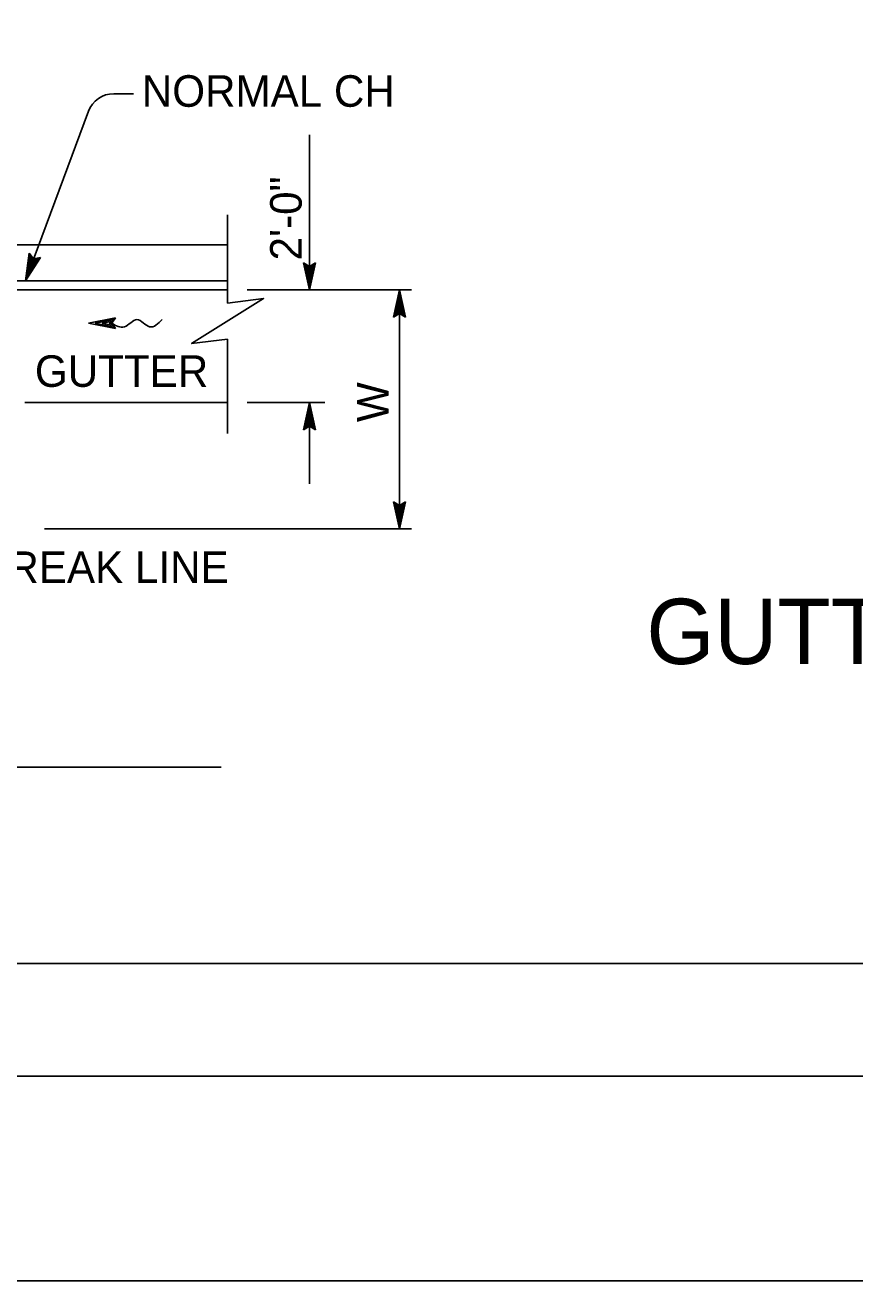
# Model space of a CAD drawing. Extents: x -894 to 866, y -476 to 714.
# Drawn here: x 299.1 to 483.3, y -476.4 to -197.8 of the extents above; entities that cross this region are included whole.
import ezdxf

# ---------------------------------------------------------------- set-up
doc = ezdxf.new("R2010")
doc.units = 0
for name, color, linetype in [('10 Sheet Format', 7, 'Continuous'), ('56 Stage 3 Anno', 7, 'Continuous'), ('57 Undefined', 7, 'Continuous'), ('60 Nongeo Data', 7, 'Continuous')]:
    doc.layers.add(name, color=color, linetype=linetype)

msp = doc.modelspace()

# ---------------------------------------------------------------- linework, layer by layer
at = {"layer": '10 Sheet Format'}
for p, q in [((198.7722, -406.0408), (811.5452, -406.0408)), ((-863.4257, -431.0407), (836.5777, -431.0407))]:
    msp.add_line(p, q, dxfattribs=at)
for points in [[(-894.0439, 713.5635), (865.9554, 713.5635), (865.9554, -476.436), (-894.0439, -476.436)], [(-863.4257, -431.0407), (836.5777, -431.0407), (836.5777, 668.9615), (-863.4257, 668.9615)]]:
    msp.add_lwpolyline(points, close=True, dxfattribs=at)
at = {"layer": '56 Stage 3 Anno'}
for p, q in [((318.7666, -213.0082), (323.1681, -213.0082)), ((299.1532, -254.5056), (313.1532, -216.889)), ((362.2161, -222.1265), (362.2161, -256.5627)), ((299.1532, -254.5056), (300.028, -248.4225)), ((302.526, -249.3654), (299.1532, -254.5056)), ((299.641, -253.2028), (300.2811, -248.769)), ((302.1166, -249.4426), (299.641, -253.215)), ((300.028, -248.4225), (300.028, -248.4225)), ((300.028, -248.4225), (300.9898, -249.6406)), ((300.1311, -251.9217), (300.543, -249.0576)), ((301.6977, -249.5343), (300.1311, -251.9217)), ((300.6201, -250.6296), (300.7961, -249.404)), ((301.3111, -249.5765), (300.6201, -250.6296)), ((300.9898, -249.6406), (302.526, -249.3654)), ((302.526, -249.3654), (302.526, -249.3654)), ((362.2161, -256.5627), (360.8862, -250.5627)), ((360.8862, -250.5627), (360.8862, -250.5627)), ((360.8862, -250.5627), (362.2161, -251.3627)), ((362.2161, -251.3627), (363.5555, -250.5627)), ((363.5555, -250.5627), (362.2161, -256.5627)), ((363.2004, -250.7792), (362.2169, -255.1827)), ((363.5555, -250.5627), (363.5555, -250.5627)), ((362.2122, -255.1717), (361.2453, -250.7973)), ((362.2177, -253.7997), (361.5917, -250.9749)), ((362.2193, -252.4186), (361.9515, -251.2095)), ((362.8405, -251.0131), (362.2177, -253.7997)), ((362.4941, -251.189), (362.2193, -252.4186)), ((299.1532, -254.5056), (299.1532, -254.5056)), ((384.8656, -256.5627), (348.3511, -256.5627)), ((362.2161, -256.5627), (362.2161, -256.5627)), ((380.8759, -262.5627), (382.216, -256.5627)), ((381.2318, -262.3461), (382.2152, -257.9426)), ((382.216, -256.5627), (382.216, -256.5627)), ((382.216, -256.5627), (383.5459, -262.5627)), ((382.216, -309.5626), (382.216, -256.5627)), ((382.2196, -257.9536), (383.1865, -262.3276)), ((382.216, -261.7627), (380.8759, -262.5627)), ((381.5912, -262.1123), (382.2137, -259.3253)), ((381.9381, -261.9359), (382.2129, -260.7068)), ((382.2129, -260.7068), (382.4806, -261.9154)), ((382.2137, -259.3253), (382.84, -262.1505)), ((383.5459, -262.5627), (382.216, -261.7627)), ((380.8759, -262.5627), (380.8759, -262.5627)), ((383.5459, -262.5627), (383.5459, -262.5627)), ((365.6539, -281.5626), (348.3511, -281.5626)), ((360.8767, -287.5626), (362.2161, -281.5626)), ((361.2318, -287.3461), (362.2153, -282.9426)), ((362.2161, -281.5626), (362.2161, -299.5834)), ((362.2161, -281.5626), (362.2161, -281.5626)), ((362.2161, -281.5626), (363.546, -287.5626)), ((362.22, -282.9536), (363.1869, -287.328)), ((362.2161, -286.7626), (360.8767, -287.5626)), ((361.5917, -287.1122), (362.2145, -284.3256)), ((361.9381, -286.9363), (362.2129, -285.7067)), ((362.2129, -285.7067), (362.4807, -286.9158)), ((362.2145, -284.3256), (362.8405, -287.1504)), ((363.546, -287.5626), (362.2161, -286.7626)), ((360.8767, -287.5626), (360.8767, -287.5626)), ((363.546, -287.5626), (363.546, -287.5626)), ((382.216, -309.5626), (380.8857, -303.5626)), ((380.8857, -303.5626), (380.8857, -303.5626)), ((380.8857, -303.5626), (382.216, -304.3626)), ((382.216, -309.5626), (380.8857, -303.5626)), ((380.8857, -303.5626), (380.8857, -303.5626)), ((380.8857, -303.5626), (382.216, -304.3626)), ((382.216, -309.5626), (380.8857, -303.5626)), ((380.8857, -303.5626), (380.8857, -303.5626)), ((380.8857, -303.5626), (382.216, -304.3626)), ((382.216, -304.3626), (383.5558, -303.5626)), ((383.5558, -303.5626), (382.216, -309.5626)), ((382.216, -304.3626), (383.5558, -303.5626)), ((383.5558, -303.5626), (382.216, -309.5626)), ((382.216, -304.3626), (383.5558, -303.5626)), ((383.5558, -303.5626), (382.216, -309.5626)), ((383.5558, -303.5626), (383.5558, -303.5626)), ((383.5558, -303.5626), (383.5558, -303.5626)), ((383.5558, -303.5626), (383.5558, -303.5626)), ((382.2125, -308.1716), (381.2452, -303.7972)), ((382.2125, -308.1716), (381.2452, -303.7972)), ((382.2125, -308.1716), (381.2452, -303.7972)), ((382.218, -306.7996), (381.5916, -303.9748)), ((382.218, -306.7996), (381.5916, -303.9748)), ((382.218, -306.7996), (381.5916, -303.9748)), ((382.2192, -305.4185), (381.9511, -304.2094)), ((382.2192, -305.4185), (381.9511, -304.2094)), ((382.2192, -305.4185), (381.9511, -304.2094)), ((383.1999, -303.7791), (382.2164, -308.1827)), ((383.1999, -303.7791), (382.2164, -308.1827)), ((383.1999, -303.7791), (382.2164, -308.1827)), ((382.8404, -304.013), (382.218, -306.7996)), ((382.8404, -304.013), (382.218, -306.7996)), ((382.8404, -304.013), (382.218, -306.7996)), ((382.4936, -304.189), (382.2192, -305.4185)), ((382.4936, -304.189), (382.2192, -305.4185)), ((382.4936, -304.189), (382.2192, -305.4185)), ((384.8656, -309.5626), (303.4331, -309.5626)), ((382.216, -309.5626), (382.216, -309.5626)), ((382.216, -309.5626), (382.216, -309.5626)), ((382.216, -309.5626), (382.216, -309.5626))]:
    msp.add_line(p, q, dxfattribs=at)
msp.add_arc((318.7664, -219.0084), 6, 90, 159.315808, dxfattribs=at)
at = {"layer": '57 Undefined'}
msp.add_line((342.5978, -362.4711), (94.2839, -362.4711), dxfattribs=at)
at = {"layer": '60 Nongeo Data'}
for p, q in [((344.0362, -248.4525), (344.0362, -239.8757)), ((344.0362, -246.5627), (69.0367, -246.5627)), ((344.0366, -259.454), (344.0366, -248.454)), ((344.0362, -254.5627), (69.0367, -254.5627)), ((344.0362, -256.5627), (69.0367, -256.5627)), ((313.1284, -263.9414), (319.1284, -262.7414)), ((319.1284, -265.1414), (313.1284, -263.9414)), ((313.1284, -263.9414), (313.1284, -263.9414)), ((314.6579, -263.9414), (318.8795, -263.0969)), ((318.8929, -264.7883), (314.6579, -263.9414)), ((316.1878, -263.9414), (318.65, -263.4489)), ((318.6579, -264.4355), (316.1878, -263.9414)), ((317.7169, -263.9414), (318.4012, -263.8044)), ((318.4225, -264.0823), (317.7169, -263.9414)), ((319.1284, -262.7414), (318.3284, -263.9414)), ((318.3284, -263.9414), (318.3284, -263.9414)), ((318.3284, -263.9414), (319.1284, -265.1414)), ((319.1284, -262.7414), (319.1284, -262.7414)), ((344.0366, -278.454), (344.0366, -267.454)), ((344.0362, -288.411), (344.0362, -277.2315)), ((344.0362, -281.5626), (299.0363, -281.5626))]:
    msp.add_line(p, q, dxfattribs=at)
msp.add_lwpolyline([(344.0366, -259.454), (352.0366, -258.454), (336.0366, -268.454), (344.0366, -267.454)], dxfattribs=at)
msp.add_spline([(329.5283, -263.1414), (326.7283, -264.7414), (323.9283, -263.1414), (321.1284, -264.7414), (318.3284, -263.9414)], degree=3, dxfattribs=at)

# ---------------------------------------------------------------- texts
at = {"layer": '10 Sheet Format'}
msp.add_text('GUTTER DEPRESSIONS', height=14.5, dxfattribs=at).set_placement((436.9954, -339.5673))
at = {"layer": '57 Undefined'}
for s, p in [('NORMAL CH', (324.9937, -215.9098)), ('GUTTER', (301.2636, -278.0607)), ('SLOPE BREAK LINE', (255.3132, -321.5723))]:
    msp.add_text(s, height=7, dxfattribs=at).set_placement(p)
for s, p in [('2\'-0"', (360.4762, -250.0104)), ('W', (379.7781, -285.8748))]:
    msp.add_text(s, height=7, rotation=90, dxfattribs=at).set_placement(p)

doc.saveas('drawing.dxf')
